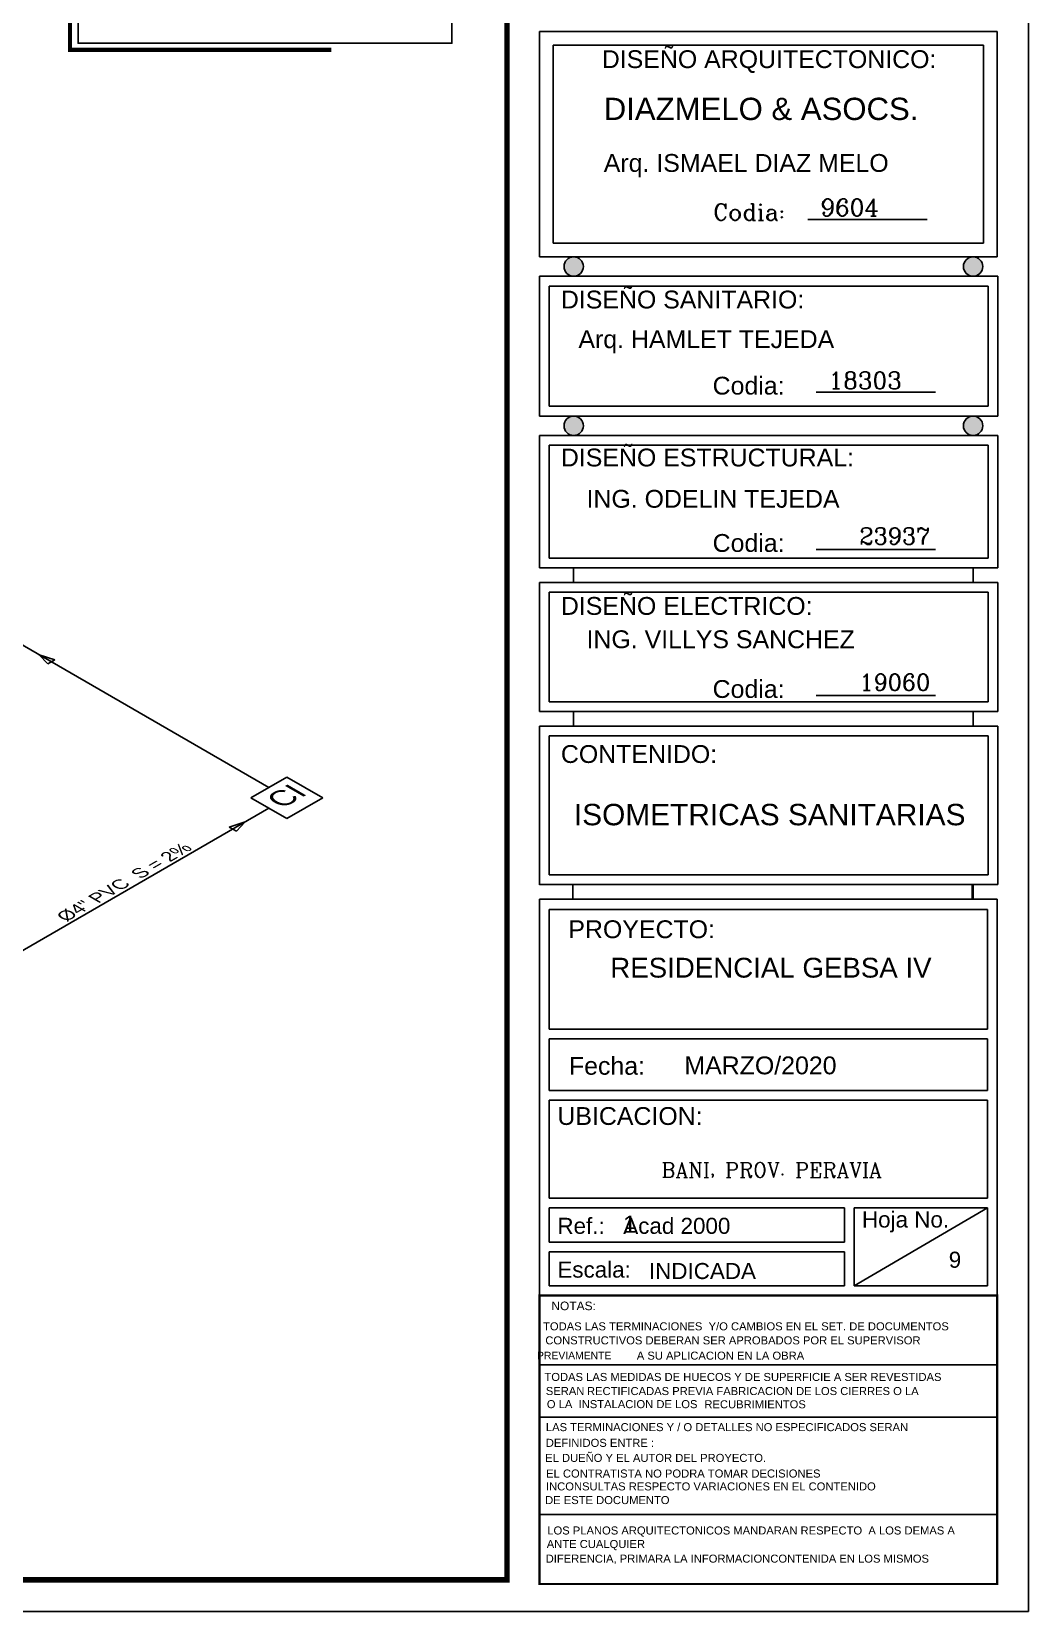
# Model space of a CAD drawing. Header units: feet. Extents: x 1019 to 2236, y -546 to 122.
# Drawn here: x 1105.06 to 1118.77, y -313.27 to -291.55 of the extents above; entities that cross this region are included whole.
import ezdxf
from ezdxf.enums import TextEntityAlignment as Align

# ---------------------------------------------------------------- set-up
doc = ezdxf.new("R2010")
doc.units = ezdxf.units.FT
doc.header["$LTSCALE"] = 0.05
doc.header["$MEASUREMENT"] = 0
doc.linetypes.add('ACAD_ISO03W100', pattern=[30, 12, -18])
for name, color, linetype in [('1', 5, 'ACAD_ISO03W100'), ('AGUASNEGRAS', 4, 'Continuous'), ('ANNOBJ', 2, 'Continuous'), ('MARCO', 1, 'Continuous'), ('TARGETA', 7, 'Continuous'), ('TARJETA2', 1, 'Continuous'), ('TEXTO', 2, 'Continuous'), ('textos', 7, 'Continuous'), ('TEXXT', 2, 'Continuous')]:
    doc.layers.add(name, color=color, linetype=linetype)
doc.styles.add('DAMIAN', font='arial.ttf', dxfattribs={"height": 0.12})
doc.styles.add('DIMTEXT', font='arial.ttf')
doc.styles.add('grd', font='arial.ttf', dxfattribs={"height": 0.15})
doc.styles.get("Standard").update_dxf_attribs({"font": 'arial.ttf'})
doc.styles.add('TITTEXTM', font='romanc.shx')

msp = doc.modelspace()

# ---------------------------------------------------------------- hatches: boundary and pattern name
at = {"layer": 'AGUASNEGRAS', "extrusion": (-2.66454e-15, 0.816497, 0.57735)}
msp.add_hatch(color=256, dxfattribs=at).paths.add_polyline_path([(-1105.284, 130.349), (-1105.163, 130.131), (-1105.382, 130.251)])
at = {"layer": 'AGUASNEGRAS', "extrusion": (-2.58127e-15, 0.816497, 0.57735)}
msp.add_hatch(color=256, dxfattribs=at).paths.add_polyline_path([(-1107.779, 134.234), (-1107.998, 134.113), (-1107.877, 134.332)])
at = {"layer": 'textos'}
h = msp.add_hatch(color=7, dxfattribs=at)
h.paths.add_polyline_path([(1112.517, -294.644, 1), (1112.517, -294.911, 1)])
h.paths.add_polyline_path([(1118.011, -294.644, 1), (1118.011, -294.911, 1)])
h = msp.add_hatch(color=7, dxfattribs=at)
h.paths.add_polyline_path([(1112.517, -296.833, 1), (1112.517, -297.099, 1)])
h.paths.add_polyline_path([(1118.011, -296.833, 1), (1118.011, -297.099, 1)])

# ---------------------------------------------------------------- linework, layer by layer
at = {"layer": '1', "color": 4, "linetype": 'Continuous'}
for p, q in [((1112.046, -309.879), (1118.341, -309.879)), ((1112.046, -310.598), (1118.341, -310.598)), ((1112.046, -311.936), (1118.341, -311.936))]:
    msp.add_line(p, q, dxfattribs=at)
at = {"layer": 'AGUASNEGRAS', "ltscale": 3, "extrusion": (0, 0.816497, 0.57735)}
for p, q in [((1108.324, -301.94, -50.256), (1101.201, -297.827, -56.072)), ((1104.063, -304.686, -46.372), (1108.325, -302.225, -49.852))]:
    msp.add_line(p, q, dxfattribs=at)
at = {"layer": 'AGUASNEGRAS', "extrusion": (0, 0.816497, 0.57735)}
for p, q in [((1105.382, -300.185, -52.738), (1105.163, -300.115, -52.837)), ((1105.284, -300.241, -52.658), (1105.163, -300.115, -52.837)), ((1105.382, -300.185, -52.738), (1105.284, -300.241, -52.658)), ((1108.571, -301.797, -50.457), (1108.078, -302.082, -50.055)), ((1109.066, -302.084, -50.052), (1108.571, -301.797, -50.457)), ((1108.078, -302.082, -50.055), (1108.573, -302.368, -49.65)), ((1108.573, -302.368, -49.65), (1109.066, -302.084, -50.052)), ((1107.779, -302.484, -49.486), (1107.998, -302.414, -49.585)), ((1107.877, -302.54, -49.406), (1107.779, -302.484, -49.486)), ((1107.877, -302.54, -49.406), (1107.998, -302.414, -49.585))]:
    msp.add_line(p, q, dxfattribs=at)
at = {"layer": 'ANNOBJ', "ltscale": 0.05, "elevation": 12.252}
msp.add_lwpolyline([(1105.701, -288.294), (1110.843, -288.294), (1110.843, -291.706), (1105.701, -291.706)], close=True, dxfattribs=at)
at = {"layer": 'ANNOBJ', "ltscale": 0.05, "const_width": 0.0582, "elevation": 12.252}
msp.add_lwpolyline([(1105.589, -288.847), (1105.589, -291.798), (1109.185, -291.796)], dxfattribs=at)
at = {"layer": 'MARCO'}
msp.add_lwpolyline([(1054.272, -271.268), (1118.772, -271.268), (1118.772, -313.268), (1054.272, -313.268)], close=True, dxfattribs=at)
at = {"layer": 'MARCO', "const_width": 0.075}
msp.add_lwpolyline([(1111.6, -271.702), (1054.706, -271.702), (1054.706, -312.834), (1111.6, -312.834)], close=True, dxfattribs=at)
at = {"layer": 'TARGETA', "color": 3}
for p, q in [((1112.046, -291.547), (1112.046, -294.644)), ((1112.046, -291.547), (1118.341, -291.547)), ((1112.046, -291.547), (1118.341, -291.547)), ((1118.341, -291.547), (1118.341, -294.644)), ((1112.235, -291.735), (1112.235, -294.456)), ((1112.235, -291.735), (1118.152, -291.735)), ((1118.152, -291.735), (1118.152, -294.456)), ((1112.235, -294.456), (1118.152, -294.456)), ((1112.046, -294.644), (1118.341, -294.644)), ((1112.046, -294.911), (1118.353, -294.911)), ((1112.046, -294.911), (1112.046, -296.833)), ((1118.353, -294.911), (1118.353, -296.833)), ((1112.18, -295.045), (1118.218, -295.045)), ((1112.18, -295.045), (1112.18, -296.698)), ((1118.218, -295.045), (1118.218, -296.698)), ((1112.18, -296.698), (1118.218, -296.698)), ((1112.046, -296.833), (1118.353, -296.833)), ((1112.046, -297.099), (1112.046, -298.92)), ((1112.046, -297.099), (1118.353, -297.099)), ((1118.353, -297.099), (1118.353, -298.92)), ((1112.18, -297.233), (1112.18, -298.785)), ((1112.18, -297.233), (1118.218, -297.233)), ((1118.218, -297.233), (1118.218, -298.785)), ((1112.18, -298.785), (1118.218, -298.785)), ((1112.046, -298.92), (1118.353, -298.92)), ((1112.046, -299.12), (1112.046, -300.896)), ((1112.046, -299.12), (1118.353, -299.12)), ((1112.18, -299.254), (1112.18, -300.762)), ((1112.18, -299.254), (1118.218, -299.254)), ((1112.18, -299.254), (1112.18, -300.762)), ((1118.218, -299.254), (1118.218, -300.762)), ((1118.353, -299.12), (1118.353, -300.896)), ((1112.18, -300.762), (1118.218, -300.762)), ((1112.18, -300.762), (1118.218, -300.762)), ((1112.046, -300.896), (1118.353, -300.896)), ((1118.011, -300.896), (1118.011, -301.097)), ((1112.046, -301.097), (1112.046, -301.824)), ((1112.046, -301.097), (1112.046, -303.273)), ((1112.046, -301.097), (1112.046, -301.833)), ((1112.046, -301.097), (1118.353, -301.097)), ((1112.18, -301.231), (1112.18, -303.139)), ((1112.18, -301.231), (1118.218, -301.231)), ((1118.218, -301.231), (1118.218, -303.139)), ((1118.353, -301.097), (1118.353, -303.273)), ((1112.18, -303.139), (1118.218, -303.139)), ((1112.046, -303.273), (1118.353, -303.273)), ((1112.046, -303.473), (1118.341, -303.473)), ((1112.046, -303.473), (1112.046, -308.926)), ((1112.18, -303.615), (1112.18, -305.264)), ((1118.207, -303.615), (1112.18, -303.615)), ((1118.207, -303.615), (1118.207, -305.264)), ((1118.341, -303.473), (1118.341, -308.926)), ((1112.18, -305.264), (1118.207, -305.264)), ((1112.18, -305.397), (1118.207, -305.397)), ((1112.18, -305.397), (1112.18, -306.105)), ((1118.207, -305.397), (1118.207, -306.105)), ((1112.18, -306.105), (1118.207, -306.105)), ((1112.18, -306.239), (1112.18, -307.587)), ((1112.18, -306.239), (1118.207, -306.239)), ((1112.18, -306.239), (1118.207, -306.239)), ((1118.207, -306.239), (1118.207, -307.587)), ((1112.18, -307.587), (1118.207, -307.587)), ((1112.18, -307.721), (1112.18, -308.19)), ((1112.18, -307.721), (1116.242, -307.721)), ((1116.242, -308.19), (1116.242, -307.721)), ((1116.376, -307.721), (1118.207, -307.721)), ((1116.376, -308.792), (1118.207, -307.721)), ((1116.376, -308.792), (1116.376, -307.721)), ((1118.207, -307.721), (1118.207, -308.792)), ((1112.18, -308.19), (1116.242, -308.19)), ((1112.18, -308.324), (1112.18, -308.792)), ((1112.18, -308.324), (1116.242, -308.324)), ((1116.242, -308.792), (1116.242, -308.324)), ((1116.242, -308.792), (1112.18, -308.792)), ((1118.207, -308.792), (1116.376, -308.792))]:
    msp.add_line(p, q, dxfattribs=at)
at = {"layer": 'TARJETA2', "color": 7}
msp.add_line((1112.046, -308.926), (1112.046, -312.891), dxfattribs=at)
at = {"layer": 'textos', "color": 7}
for p, q in [((1112.516, -298.92), (1112.516, -299.12)), ((1118.011, -298.92), (1118.011, -299.12)), ((1112.046, -299.12), (1112.046, -300.103)), ((1112.516, -300.896), (1112.516, -301.097)), ((1112.046, -303.277), (1112.046, -303.273)), ((1112.504, -303.273), (1112.504, -303.473)), ((1117.999, -303.273), (1117.999, -303.473)), ((1118.011, -303.273), (1118.011, -303.474)), ((1118.341, -308.758), (1118.341, -312.891)), ((1118.341, -308.926), (1112.046, -308.926)), ((1112.046, -312.891), (1118.341, -312.891))]:
    msp.add_line(p, q, dxfattribs=at)
for centre in [(1112.517, -294.777), (1118.011, -294.777), (1112.517, -296.966), (1118.011, -296.966)]:
    msp.add_circle(centre, 0.133, dxfattribs=at)
at = {"layer": 'TEXXT'}
for p, q in [((1115.74, -294.128), (1117.381, -294.128)), ((1115.852, -296.505), (1117.493, -296.505)), ((1115.852, -298.667), (1117.493, -298.667)), ((1115.852, -300.676), (1117.493, -300.676))]:
    msp.add_line(p, q, dxfattribs=at)
at = {"layer": 'TEXXT', "const_width": 0.0314}
msp.add_lwpolyline([(1112.046, -308.926), (1118.341, -308.926), (1118.341, -312.891), (1112.046, -312.891), (1112.046, -308.926)], dxfattribs=at)

# ---------------------------------------------------------------- texts
at = {"style": 'DIMTEXT'}
msp.add_attdef('1', text='1', height=0.236, dxfattribs=at).set_placement((1113.289, -308.061), align=Align.CENTER)
at = {"layer": 'TEXTO', "extrusion": (0, 0.816497, 0.57735), "style": 'grd'}
msp.add_text('CI', height=0.36, rotation=225, dxfattribs=at).set_placement((-1108.512, 133.798, -275.548))
at = {"layer": 'TEXTO', "color": 7}
for s, height, p in [('NOTAS:', 0.1178, (1112.21, -309.008)), ('  PREVIAMENTE', 0.10211, (1111.934, -309.698))]:
    msp.add_text(s, height=height, dxfattribs=at).set_placement(p, align=Align.TOP_LEFT)
at = {"layer": 'textos', "color": 7}
for s, height, style, p in [('9604', 0.2355, 'TITTEXTM', (1115.91, -293.848)), ('  Codia:', 0.2268, 'TITTEXTM', (1114.126, -293.915)), ('18303', 0.2355, 'TITTEXTM', (1116.022, -296.225)), ('  Codia:', 0.2451, 'DAMIAN', (1114.238, -296.292)), ('  Codia:', 0.2451, 'DAMIAN', (1114.238, -298.455)), ('  Codia:', 0.2451, 'DAMIAN', (1114.238, -300.463)), ('Fecha:', 0.2451, 'DAMIAN', (1112.452, -305.644)), ('UBICACION:', 0.2451, 'DAMIAN', (1112.293, -306.334)), ('Hoja No.', 0.2206, 'DAMIAN', (1116.482, -307.769)), ('Ref.:', 0.2206, 'DAMIAN', (1112.293, -307.856)), ('Acad 2000', 0.2206, 'DAMIAN', (1113.199, -307.856)), ('9', 0.221, 'DAMIAN', (1117.676, -308.322)), ('Escala:', 0.2206, 'DAMIAN', (1112.293, -308.458)), ('TODAS LAS TERMINACIONES  Y/O CAMBIOS EN EL SET. DE DOCUMENTOS', 0.11028, 'DAMIAN', (1112.096, -309.293)), ('CONSTRUCTIVOS DEBERAN SER APROBADOS POR EL SUPERVISOR  ', 0.11028, 'DAMIAN', (1112.127, -309.486)), ('A SU APLICACION EN LA OBRA', 0.11028, 'DAMIAN', (1113.385, -309.696)), ('TODAS LAS MEDIDAS DE HUECOS Y DE SUPERFICIE A SER REVESTIDAS ', 0.11028, 'DAMIAN', (1112.115, -309.989)), ('  SERAN', 0.1103, 'DAMIAN', (1112.048, -310.182)), (' O LA  INSTALACION DE LOS', 0.11028, 'DAMIAN', (1112.105, -310.363)), ('RECTIFICADAS PREVIA FABRICACION DE LOS CIERRES O LA   ', 0.11028, 'DAMIAN', (1112.7, -310.183)), ('RECUBRIMIENTOS', 0.11028, 'DAMIAN', (1114.315, -310.365)), ('LAS TERMINACIONES Y / O DETALLES NO ESPECIFICADOS SERAN ', 0.11028, 'DAMIAN', (1112.135, -310.679)), ('  DEFINIDOS ENTRE :', 0.11028, 'DAMIAN', (1112.048, -310.895)), ('EL DUEÑO Y EL AUTOR DEL PROYECTO.  ', 0.11028, 'DAMIAN', (1112.125, -311.102)), ('  EL CONTRATISTA NO PODRA TOMAR DECISIONES ', 0.11028, 'DAMIAN', (1112.052, -311.317)), (' DE ESTE DOCUMENTO', 0.11028, 'DAMIAN', (1112.081, -311.682)), ('INCONSULTAS RESPECTO VARIACIONES EN EL CONTENIDO  ', 0.11028, 'DAMIAN', (1112.136, -311.494)), ('LOS PLANOS ARQUITECTONICOS MANDARAN RESPECTO  A LOS DEMAS A ', 0.11028, 'DAMIAN', (1112.154, -312.1)), ('  ANTE CUALQUIER  ', 0.11028, 'DAMIAN', (1112.061, -312.286)), ('DIFERENCIA, PRIMARA LA INFORMACIONCONTENIDA EN LOS MISMOS', 0.11028, 'DAMIAN', (1112.132, -312.487))]:
    msp.add_text(s, height=height, dxfattribs=dict(at, style=style)).set_placement(p, align=Align.TOP_LEFT)
at = {"layer": 'textos', "color": 7, "style": 'DAMIAN'}
for s, height, p in [('MARZO/2020', 0.2451, (1114.04, -305.883)), ('INDICADA', 0.2206, (1113.552, -308.698))]:
    msp.add_text(s, height=height, dxfattribs=at).set_placement(p)
at = {"layer": 'textos', "color": 7}
for s, insert, char_height, width, attachment_point, style in [('DISEÑO ARQUITECTONICO:', (1112.904, -291.803), 0.24507, 8.71045, 1, 'DAMIAN'), ('DIAZMELO & ASOCS.', (1112.931, -292.456), 0.30634, 10.87903, 1, 'DAMIAN'), ('Arq. ISMAEL DIAZ MELO', (1112.931, -293.23), 0.24507, 8.70323, 1, 'DAMIAN'), ('DISEÑO SANITARIO:', (1112.341, -295.108), 0.24507, 8.71045, 1, 'DAMIAN'), ('Arq. HAMLET TEJEDA', (1112.582, -295.653), 0.24507, 8.70323, 1, 'DAMIAN'), ('DISEÑO ESTRUCTURAL:', (1112.341, -297.28), 0.24507, 8.71045, 1, 'DAMIAN'), ('ING. ODELIN TEJEDA', (1112.694, -297.848), 0.24507, 8.70323, 1, 'DAMIAN'), ('23937', (1116.447, -298.483), 0.2273, 25.33524, 4, 'TITTEXTM'), ('DISEÑO ELECTRICO:', (1112.341, -299.445), 0.24507, 44.21251, 4, 'DAMIAN'), ('ING. VILLYS SANCHEZ', (1112.694, -299.779), 0.24507, 8.70323, 1, 'DAMIAN'), ('19060', (1116.447, -300.492), 0.2273, 25.33524, 4, 'TITTEXTM'), ('CONTENIDO:', (1112.341, -301.357), 0.2451, 8.71045, 1, 'DAMIAN'), ('ISOMETRICAS SANITARIAS', (1115.213, -302.165), 0.29409, 10.44387, 2, 'DAMIAN'), ('PROYECTO:', (1112.444, -303.766), 0.2451, 8.71045, 1, 'DAMIAN'), ('RESIDENCIAL GEBSA IV', (1115.23, -304.281), 0.2724, 9.67364, 2, 'DAMIAN'), (' BANI, PROV. PERAVIA', (1115.169, -307.096), 0.2043, 7.25523, 2, 'TITTEXTM')]:
    msp.add_mtext(s, dxfattribs=dict(at, insert=insert, char_height=char_height, width=width, attachment_point=attachment_point, style=style))
at = {"layer": 'TEXXT', "extrusion": (0, 0.816497, 0.57735), "style": 'DAMIAN'}
msp.add_text('Ø4" PVC  S = 2%%%', height=0.22589, rotation=224.9448, dxfattribs=at).set_placement((-1105.538, 136.496, -275.548))

doc.saveas('drawing.dxf')
